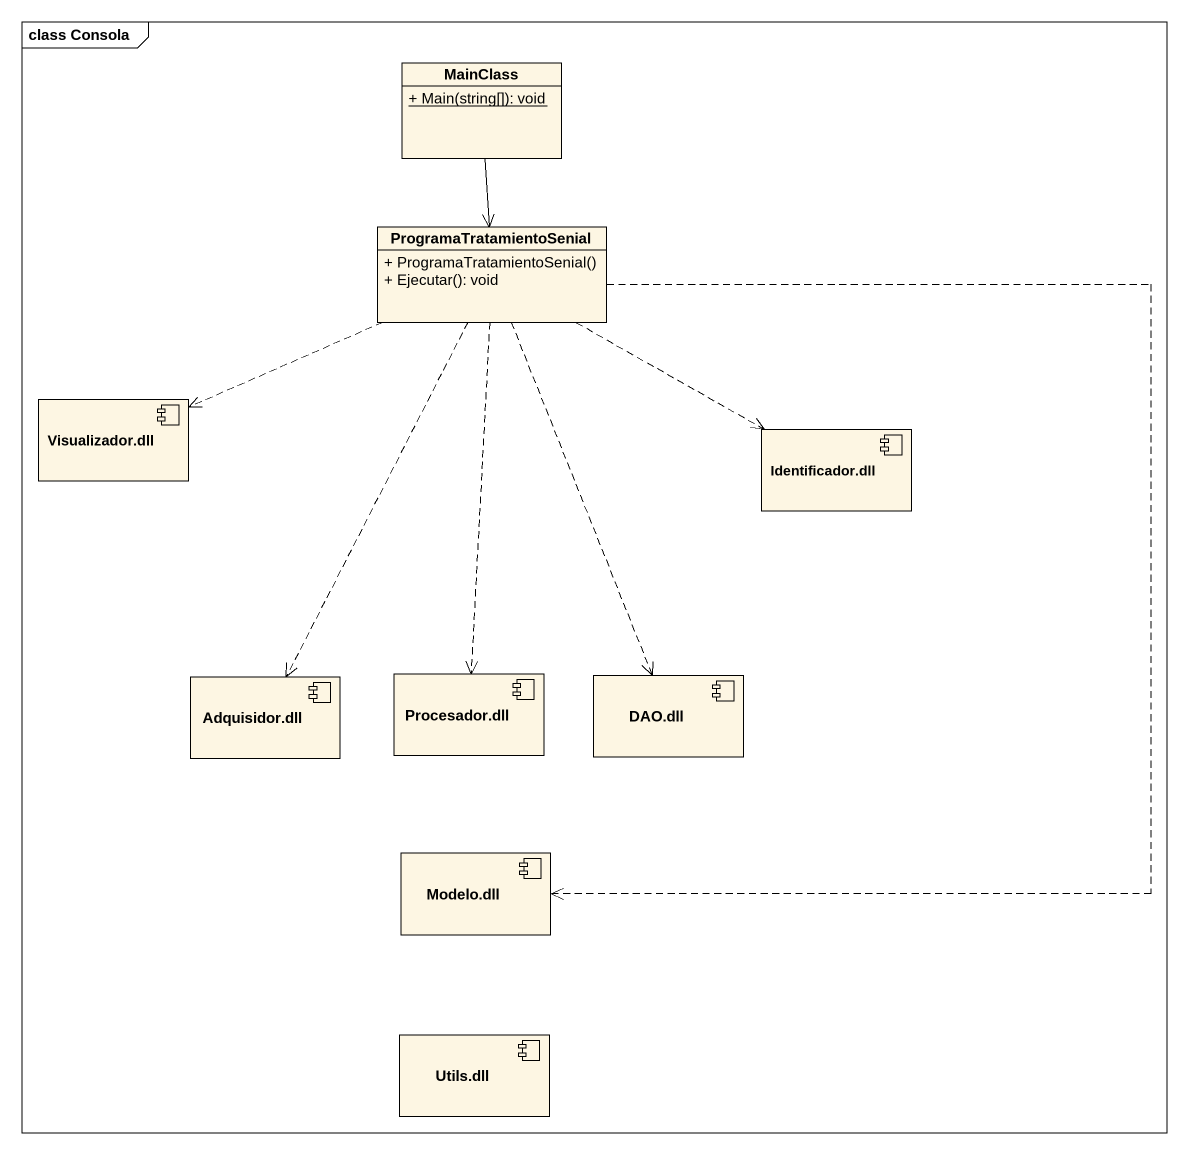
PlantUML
@startuml
mainframe class Consola
allowmixing
hide circle
hide empty members
skinparam classAttributeIconSize 0
class MainClass {
  {static} + Main(string[]): void
}
class ProgramaTratamientoSenial {
  + ProgramaTratamientoSenial()
  + Ejecutar(): void
}
component "Visualizador.dll" as Visualizador_dll
component "Identificador.dll" as Identificador_dll
component "Adquisidor.dll" as Adquisidor_dll
component "Procesador.dll" as Procesador_dll
component "DAO.dll" as DAO_dll
component "Modelo.dll" as Modelo_dll
component "Utils.dll" as Utils_dll
MainClass --> ProgramaTratamientoSenial
ProgramaTratamientoSenial .left.> Visualizador_dll
ProgramaTratamientoSenial .right.> Identificador_dll
ProgramaTratamientoSenial ..> Adquisidor_dll
ProgramaTratamientoSenial ..> Procesador_dll
ProgramaTratamientoSenial ..> DAO_dll
ProgramaTratamientoSenial ..> Modelo_dll
@enduml
